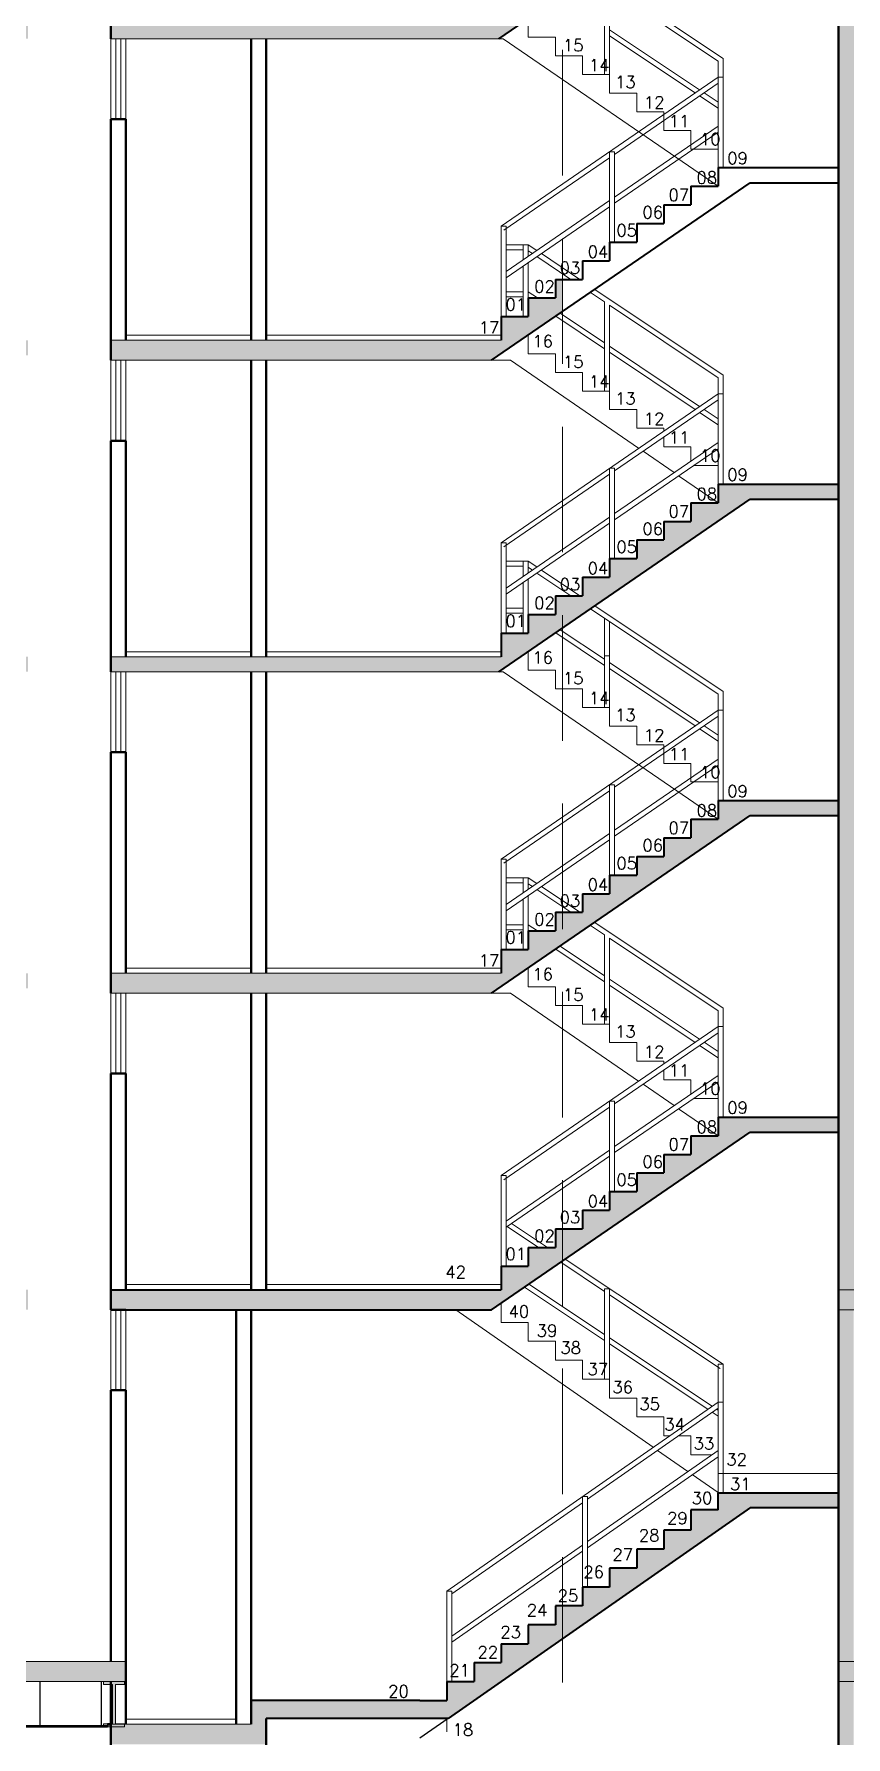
# Model space of a CAD drawing. Header units: millimetres. Extents: x 1135 to 1350, y 205 to 283.
# Drawn here: x 1317.47 to 1325.55, y 224.35 to 241.3 of the extents above; entities that cross this region are included whole.
import ezdxf

# ---------------------------------------------------------------- set-up
doc = ezdxf.new("R2010")
doc.units = ezdxf.units.MM
doc.header["$LTSCALE"] = 10
doc.linetypes.add('DASHED2', pattern=[0.375, 0.25, -0.125])
doc.linetypes.add('HIDDEN2', pattern=[0.1875, 0.125, -0.0625])
doc.layers.add('CIEL', color=8, linetype='Continuous')
doc.layers.add('FONDO', color=8, linetype='Continuous')
for name, color, linetype, lineweight in [('HACHT', 90, 'Continuous', 9), ('linha estutura', 252, 'Continuous', 13), ('PAREDES', 50, 'Continuous', 50), ('PAREDES 2', 50, 'Continuous', 50), ('Pilares', 16, 'Continuous', 20), ('pn 02', 16, 'Continuous', 20), ('pn 04', 130, 'Continuous', 40), ('PN-03', 180, 'Continuous', 30), ('PN02', 16, 'Continuous', 20), ('texto', 16, 'Continuous', 20)]:
    doc.layers.add(name, color=color, linetype=linetype, lineweight=lineweight)
doc.styles.get("Standard").update_dxf_attribs({"font": 'simplex.shx'})

# ---------------------------------------------------------------- blocks, each defined once
blk = doc.blocks.new('VIGA')
at = {"layer": 'Pilares'}
blk.add_hatch(color=256, dxfattribs=at).paths.add_polyline_path([(0.21, 0), (0, 0), (0, -0.03), (0.09, -0.03), (0.09, -0.42), (0, -0.42), (0, -0.45), (0.21, -0.45), (0.21, -0.42), (0.12, -0.42), (0.12, -0.03), (0.21, -0.03)])
at = {"layer": 'Pilares', "linetype": 'Continuous'}
for p, q in [((0, -0.03), (0.09, -0.03)), ((0.09, -0.03), (0.09, -0.42)), ((0.12, -0.03), (0.12, -0.42)), ((0.12, -0.03), (0.21, -0.03)), ((0, -0.42), (0.09, -0.42)), ((0.12, -0.42), (0.21, -0.42))]:
    blk.add_line(p, q, dxfattribs=at)
for points in [[(0.21, -0.03), (0.21, 0), (0, 0), (0, -0.03)], [(0, -0.42), (0, -0.45), (0.21, -0.45), (0.21, -0.42)]]:
    blk.add_lwpolyline(points, dxfattribs=at)

msp = doc.modelspace()

# ---------------------------------------------------------------- hatches: boundary and pattern name
at = {"layer": 'HACHT'}
h = msp.add_hatch(color=256, dxfattribs=at)
h.paths.add_polyline_path([(1303.987, 238.25), (1303.268, 238.25), (1303.268, 238.1), (1303.671, 238.1, -0.263734), (1303.675, 238.1), (1303.987, 238.1)])
h.paths.add_polyline_path([(1303.987, 244.6), (1303.675, 244.6, -0.263734), (1303.671, 244.6), (1303.268, 244.6), (1303.268, 244.4), (1303.987, 244.4)])
h.paths.add_polyline_path([(1314.729, 241.4), (1303.268, 241.4), (1303.268, 241.25), (1303.478, 241.25), (1314.729, 241.25)])
h.paths.add_polyline_path([(1317.404, 241.4), (1314.729, 241.4), (1314.729, 241.25), (1317.404, 241.25)])
h.paths.add_polyline_path([(1324.6, 242.968), (1325.479, 242.968), (1325.479, 243.118), (1324.279, 243.118), (1324.279, 242.932), (1324.009, 242.932), (1324.009, 242.747), (1323.739, 242.747), (1323.739, 242.562), (1323.469, 242.562), (1323.469, 242.376), (1323.199, 242.376), (1323.199, 242.191), (1322.929, 242.191), (1322.929, 242.006), (1322.659, 242.006), (1322.659, 241.821), (1322.389, 241.821), (1322.389, 241.635), (1322.119, 241.635), (1322.119, 241.4), (1318.229, 241.4), (1318.229, 241.25), (1322.024, 241.25), (1322.097, 241.25)])
h.paths.add_polyline_path([(1324.6, 246.118), (1325.479, 246.118), (1325.479, 246.268), (1324.279, 246.268), (1324.279, 246.082), (1324.009, 246.082), (1324.009, 245.897), (1323.739, 245.897), (1323.739, 245.712), (1323.469, 245.712), (1323.469, 245.526), (1323.199, 245.526), (1323.199, 245.341), (1322.929, 245.341), (1322.929, 245.156), (1322.659, 245.156), (1322.659, 244.971), (1322.389, 244.971), (1322.389, 244.785), (1322.119, 244.785), (1322.119, 244.55), (1318.229, 244.55), (1318.229, 244.35), (1322.024, 244.35)])
h.paths.add_polyline_path([(1317.404, 247.7), (1303.729, 247.7), (1303.729, 247.552), (1303.729, 247.55), (1317.404, 247.55)])
h.paths.add_polyline_path([(1324.6, 249.268), (1325.479, 249.268), (1325.479, 249.418), (1324.279, 249.418), (1324.279, 249.232), (1324.009, 249.232), (1324.009, 249.047), (1323.739, 249.047), (1323.739, 248.862), (1323.469, 248.862), (1323.469, 248.676), (1323.199, 248.676), (1323.199, 248.491), (1322.929, 248.491), (1322.929, 248.306), (1322.659, 248.306), (1322.659, 248.121), (1322.389, 248.121), (1322.389, 247.935), (1322.119, 247.935), (1322.119, 247.7), (1318.229, 247.7), (1318.229, 247.55), (1322.024, 247.55), (1322.097, 247.55)])
h.paths.add_polyline_path([(1322.108, 241.504), (1322.339, 241.504), (1322.339, 241.684), (1322.108, 241.684)], flags=25)
h.paths.add_polyline_path([(1322.108, 247.804), (1322.339, 247.804), (1322.339, 247.984), (1322.108, 247.984)], flags=25)
msp.add_hatch(color=256, dxfattribs=at).paths.add_polyline_path([(1325.729, 249.319), (1325.479, 249.319), (1325.479, 228.8), (1325.729, 228.8)])
h = msp.add_hatch(color=256, dxfattribs=at)
h.paths.add_polyline_path([(1317.404, 231.95), (1314.729, 231.95), (1314.729, 231.8), (1314.834, 231.8), (1317.404, 231.8)])
h.paths.add_polyline_path([(1322.729, 232.233), (1322.729, 232.556), (1322.659, 232.556), (1322.659, 232.371), (1322.389, 232.371), (1322.389, 232.185), (1322.119, 232.185), (1322.119, 231.95), (1318.229, 231.95), (1318.229, 231.75), (1322.024, 231.75)])
h.paths.add_polyline_path([(1324.6, 233.518), (1325.479, 233.518), (1325.479, 233.668), (1324.279, 233.668), (1324.279, 233.482), (1324.009, 233.482), (1324.009, 233.297), (1323.739, 233.297), (1323.739, 233.112), (1323.469, 233.112), (1323.469, 232.926), (1323.199, 232.926), (1323.199, 232.741), (1322.929, 232.741), (1322.929, 232.556), (1322.729, 232.556), (1322.729, 232.233)])
h.paths.add_polyline_path([(1324.6, 236.668), (1325.479, 236.668), (1325.479, 236.818), (1324.279, 236.818), (1324.279, 236.632), (1324.009, 236.632), (1324.009, 236.447), (1323.739, 236.447), (1323.739, 236.262), (1323.469, 236.262), (1323.469, 236.076), (1323.199, 236.076), (1323.199, 235.891), (1322.929, 235.891), (1322.929, 235.706), (1322.729, 235.706), (1322.729, 235.383)])
h.paths.add_polyline_path([(1322.729, 235.383), (1322.729, 235.706), (1322.659, 235.706), (1322.659, 235.521), (1322.389, 235.521), (1322.389, 235.335), (1322.119, 235.335), (1322.119, 235.1), (1318.229, 235.1), (1318.229, 234.95), (1322.024, 234.95), (1322.097, 234.95)])
h.paths.add_polyline_path([(1317.404, 235.1), (1314.729, 235.1), (1314.729, 234.95), (1314.834, 234.95), (1317.404, 234.95)])
h.paths.add_polyline_path([(1314.729, 235.1), (1306.729, 235.1), (1306.729, 234.95), (1306.809, 234.95), (1314.729, 234.95)])
h.paths.add_polyline_path([(1306.729, 235.1), (1303.729, 235.1), (1303.729, 234.95), (1306.729, 234.95)])
h.paths.add_polyline_path([(1306.729, 238.25), (1306.729, 238.1), (1306.809, 238.1), (1314.729, 238.1), (1314.729, 238.25)])
h.paths.add_polyline_path([(1317.404, 238.25), (1314.729, 238.25), (1314.729, 238.1), (1314.834, 238.1), (1317.404, 238.1)])
h.paths.add_polyline_path([(1322.729, 238.533), (1322.729, 238.856), (1322.659, 238.856), (1322.659, 238.671), (1322.389, 238.671), (1322.389, 238.485), (1322.119, 238.485), (1322.119, 238.25), (1318.229, 238.25), (1318.229, 238.05), (1322.024, 238.05)])
h = msp.add_hatch(color=256, dxfattribs=at)
h.paths.add_polyline_path([(1314.729, 228.8), (1306.729, 228.8), (1306.729, 228.6), (1306.834, 228.6), (1314.729, 228.6)])
h.paths.add_polyline_path([(1306.729, 228.8), (1303.729, 228.8), (1303.729, 228.6), (1306.729, 228.6)])
h.paths.add_polyline_path([(1317.404, 228.8), (1314.729, 228.8), (1314.729, 228.6), (1314.834, 228.6), (1317.404, 228.6)])
h.paths.add_polyline_path([(1322.729, 229.083), (1322.729, 229.406), (1322.659, 229.406), (1322.659, 229.221), (1322.389, 229.221), (1322.389, 229.035), (1322.119, 229.035), (1322.119, 228.8), (1318.229, 228.8), (1318.229, 228.6), (1322.024, 228.6)])
h.paths.add_polyline_path([(1324.6, 230.368), (1325.479, 230.368), (1325.479, 230.518), (1324.279, 230.518), (1324.279, 230.332), (1324.009, 230.332), (1324.009, 230.147), (1323.739, 230.147), (1323.739, 229.962), (1323.469, 229.962), (1323.469, 229.776), (1323.199, 229.776), (1323.199, 229.591), (1322.929, 229.591), (1322.929, 229.406), (1322.729, 229.406), (1322.729, 229.083)])
h.paths.add_polyline_path([(1314.729, 231.95), (1306.729, 231.95), (1306.729, 231.8), (1306.809, 231.8), (1314.729, 231.8)])
h = msp.add_hatch(color=256, dxfattribs=at)
h.paths.add_polyline_path([(1325.629, 224.5), (1325.629, 224.9), (1325.479, 224.9), (1325.479, 224.5), (1325.479, 220.9), (1325.629, 220.9)])
h.paths.add_polyline_path([(1328.729, 225.1), (1325.479, 225.1), (1325.479, 224.9), (1328.729, 224.9)])
h.paths.add_polyline_path([(1325.629, 228.6), (1325.479, 228.6), (1325.479, 225.1), (1325.629, 225.1)])
h.paths.add_polyline_path([(1328.729, 228.8), (1325.479, 228.8), (1325.479, 228.6), (1328.729, 228.6)])
h.paths.add_polyline_path([(1323.987, 226.636), (1324.241, 226.636), (1324.241, 226.816), (1323.987, 226.816)], flags=9)
h.paths.add_polyline_path([(1323.742, 226.436), (1323.991, 226.436), (1323.991, 226.616), (1323.742, 226.616)], flags=9)
h.paths.add_polyline_path([(1323.46, 226.264), (1323.715, 226.264), (1323.715, 226.444), (1323.46, 226.444)], flags=9)
h.paths.add_polyline_path([(1323.197, 226.073), (1323.451, 226.073), (1323.451, 226.253), (1323.197, 226.253)], flags=9)
h.paths.add_polyline_path([(1322.907, 225.901), (1323.155, 225.901), (1323.155, 226.081), (1322.907, 226.081)], flags=9)
h = msp.add_hatch(color=256, dxfattribs=at)
h.paths.add_polyline_path([(1325.479, 226.779), (1324.279, 226.779), (1324.279, 226.61), (1324.009, 226.61), (1324.009, 226.405), (1323.739, 226.405), (1323.739, 226.217), (1323.469, 226.217), (1323.469, 226.029), (1323.199, 226.029), (1323.199, 225.84), (1322.929, 225.84), (1322.929, 225.652), (1322.729, 225.652), (1322.729, 225.325), (1324.603, 226.631), (1325.479, 226.631)])
h.paths.add_polyline_path([(1322.729, 225.325), (1322.729, 225.652), (1322.659, 225.652), (1322.659, 225.464), (1322.389, 225.464), (1322.389, 225.276), (1322.119, 225.276), (1322.119, 225.088), (1321.849, 225.088), (1321.849, 224.9), (1321.579, 224.9), (1321.579, 224.712), (1321.309, 224.712), (1319.629, 224.712), (1319.629, 224.474), (1318.229, 224.474), (1318.229, 224.274), (1319.779, 224.274), (1319.779, 224.532), (1321.59, 224.532)])
h.paths.add_polyline_path([(1318.379, 225.1), (1314.729, 225.1), (1314.729, 224.9), (1318.379, 224.9)])

# ---------------------------------------------------------------- linework, layer by layer
at = {"layer": 'CIEL'}
for p, q in [((1316.885, 224.463), (1318.198, 224.463)), ((1316.885, 224.45), (1318.198, 224.45)), ((1318.198, 224.482), (1318.229, 224.482)), ((1318.198, 224.482), (1318.198, 224.469)), ((1318.198, 224.469), (1318.229, 224.469)), ((1318.198, 224.463), (1318.198, 224.45))]:
    msp.add_line(p, q, dxfattribs=at)
at = {"layer": 'FONDO'}
for p, q in [((1317.527, 224.446), (1317.527, 224.9)), ((1318.138, 224.446), (1318.138, 224.9))]:
    msp.add_line(p, q, dxfattribs=at)
at = {"layer": 'linha estutura', "linetype": 'DASHED2', "ltscale": 0.5}
msp.add_line((1322.729, 280.514), (1322.729, 205.118), dxfattribs=at)
at = {"layer": 'PAREDES'}
for p, q in [((1319.629, 238.25), (1319.629, 241.25)), ((1319.779, 238.25), (1319.779, 241.25)), ((1319.629, 235.1), (1319.629, 238.05)), ((1319.779, 235.1), (1319.779, 238.05)), ((1319.629, 231.95), (1319.629, 234.95)), ((1319.779, 231.95), (1319.779, 234.95)), ((1319.629, 228.8), (1319.629, 231.75)), ((1319.779, 228.8), (1319.779, 231.75)), ((1319.479, 224.474), (1319.479, 228.6)), ((1319.629, 224.474), (1319.629, 228.6)), ((1318.229, 224.9), (1318.229, 220.95)), ((1318.379, 224.9), (1318.379, 224.474)), ((1319.779, 220.95), (1319.779, 224.532))]:
    msp.add_line(p, q, dxfattribs=at)
at = {"layer": 'PAREDES 2'}
for p, q in [((1325.479, 272.75), (1325.479, 224.5)), ((1318.229, 243.55), (1318.229, 241.25)), ((1318.229, 240.45), (1318.229, 238.05)), ((1318.229, 240.45), (1318.379, 240.45)), ((1318.379, 240.45), (1318.379, 238.25)), ((1318.229, 237.25), (1318.229, 234.95)), ((1318.229, 237.25), (1318.379, 237.25)), ((1318.379, 237.25), (1318.379, 235.1)), ((1318.229, 234.15), (1318.229, 231.75)), ((1318.229, 234.15), (1318.379, 234.15)), ((1318.379, 234.15), (1318.379, 231.95)), ((1318.229, 230.95), (1318.229, 228.6)), ((1318.229, 230.95), (1318.379, 230.95)), ((1318.379, 230.95), (1318.379, 228.8)), ((1318.229, 228.6), (1318.379, 228.6)), ((1318.229, 227.8), (1318.229, 225.1)), ((1318.229, 227.8), (1318.379, 227.8)), ((1318.379, 227.8), (1318.379, 224.9)), ((1325.479, 224.5), (1325.479, 218.925))]:
    msp.add_line(p, q, dxfattribs=at)
at = {"layer": 'pn 02'}
for p, q in [((1323.009, 241.875), (1324.279, 241.026)), ((1323.053, 241.906), (1324.329, 241.053)), ((1323.149, 240.894), (1323.149, 241.782)), ((1323.199, 240.894), (1323.199, 241.748)), ((1318.229, 240.45), (1318.229, 241.25)), ((1318.229, 241.25), (1322.024, 241.25)), ((1318.279, 240.45), (1318.279, 241.25)), ((1318.329, 240.45), (1318.329, 241.25)), ((1318.379, 240.45), (1318.379, 241.25)), ((1323.199, 241.341), (1324.095, 240.742)), ((1323.199, 241.281), (1324.051, 240.711)), ((1324.279, 240.153), (1324.279, 241.026)), ((1324.329, 240.153), (1324.329, 241.053)), ((1322.119, 239.385), (1324.279, 240.868)), ((1324.279, 240.868), (1324.329, 240.868)), ((1324.279, 239.968), (1324.279, 240.868)), ((1324.329, 239.968), (1324.329, 240.868)), ((1323.249, 240.1), (1324.279, 240.807)), ((1324.095, 240.681), (1324.279, 240.559)), ((1324.14, 240.712), (1324.279, 240.619)), ((1323.249, 239.674), (1324.279, 240.381)), ((1323.249, 239.614), (1324.279, 240.32)), ((1322.147, 239.344), (1323.199, 240.066)), ((1323.199, 240.126), (1323.249, 240.126)), ((1323.199, 239.226), (1323.199, 240.126)), ((1323.249, 239.226), (1323.249, 240.126)), ((1322.169, 238.933), (1323.199, 239.64)), ((1322.169, 238.872), (1323.199, 239.579)), ((1322.119, 239.385), (1322.169, 239.385)), ((1322.119, 238.485), (1322.119, 239.385)), ((1322.169, 238.485), (1322.169, 239.385)), ((1322.389, 239.2), (1322.169, 239.2)), ((1322.339, 239.05), (1322.339, 239.2)), ((1322.389, 239.2), (1322.474, 239.143)), ((1322.389, 239.084), (1322.389, 239.2)), ((1322.339, 239.15), (1322.169, 239.15)), ((1322.339, 238.485), (1322.339, 238.989)), ((1322.389, 239.14), (1322.43, 239.112)), ((1322.389, 238.485), (1322.389, 239.023)), ((1322.475, 239.082), (1322.813, 238.856)), ((1322.519, 239.113), (1322.903, 238.856)), ((1322.339, 238.732), (1322.169, 238.732)), ((1322.339, 238.682), (1322.169, 238.682)), ((1322.389, 238.732), (1322.481, 238.671)), ((1322.389, 238.672), (1322.391, 238.671)), ((1322.389, 238.672), (1322.391, 238.671)), ((1323.009, 238.725), (1323.149, 238.632)), ((1323.053, 238.756), (1324.329, 237.903)), ((1322.663, 238.489), (1323.149, 238.164)), ((1322.708, 238.519), (1323.149, 238.224)), ((1323.149, 237.744), (1323.149, 238.632)), ((1323.199, 237.744), (1323.199, 238.598)), ((1323.199, 238.598), (1324.279, 237.876)), ((1318.229, 238.25), (1322.119, 238.25)), ((1318.379, 238.3), (1319.629, 238.3)), ((1319.779, 238.3), (1322.119, 238.3)), ((1323.199, 238.191), (1324.095, 237.592)), ((1318.229, 237.25), (1318.229, 238.05)), ((1318.229, 238.05), (1322.024, 238.05)), ((1318.279, 237.25), (1318.279, 238.05)), ((1318.329, 237.25), (1318.329, 238.05)), ((1318.379, 237.25), (1318.379, 238.05)), ((1323.199, 238.131), (1324.051, 237.561)), ((1324.279, 237.003), (1324.279, 237.876)), ((1324.329, 237.003), (1324.329, 237.903)), ((1322.119, 236.235), (1324.279, 237.718)), ((1323.249, 236.95), (1324.279, 237.657)), ((1324.279, 237.718), (1324.329, 237.718)), ((1324.279, 236.818), (1324.279, 237.718)), ((1324.329, 236.818), (1324.329, 237.718)), ((1324.095, 237.531), (1324.279, 237.409)), ((1324.14, 237.562), (1324.279, 237.469)), ((1323.249, 236.524), (1324.279, 237.231)), ((1323.249, 236.464), (1324.279, 237.17)), ((1323.199, 236.976), (1323.249, 236.976)), ((1323.199, 236.076), (1323.199, 236.976)), ((1323.249, 236.076), (1323.249, 236.976)), ((1322.147, 236.194), (1323.199, 236.916)), ((1322.169, 235.783), (1323.199, 236.49)), ((1322.169, 235.722), (1323.199, 236.429)), ((1322.119, 236.235), (1322.169, 236.235)), ((1322.119, 235.335), (1322.119, 236.235)), ((1322.169, 235.335), (1322.169, 236.235)), ((1322.389, 236.05), (1322.169, 236.05)), ((1322.339, 236), (1322.169, 236)), ((1322.339, 235.9), (1322.339, 236.05)), ((1322.389, 236.05), (1322.474, 235.993)), ((1322.389, 235.934), (1322.389, 236.05)), ((1322.389, 235.99), (1322.43, 235.962)), ((1322.475, 235.932), (1322.813, 235.706)), ((1322.519, 235.963), (1322.903, 235.706)), ((1322.339, 235.335), (1322.339, 235.839)), ((1322.389, 235.335), (1322.389, 235.873)), ((1323.053, 235.606), (1324.329, 234.753)), ((1322.339, 235.582), (1322.169, 235.582)), ((1322.339, 235.532), (1322.169, 235.532)), ((1322.389, 235.522), (1322.391, 235.521)), ((1323.009, 235.575), (1324.279, 234.726)), ((1323.149, 234.594), (1323.149, 235.482)), ((1323.199, 234.594), (1323.199, 235.448)), ((1322.663, 235.339), (1323.149, 235.014)), ((1322.708, 235.369), (1323.149, 235.074)), ((1318.229, 235.1), (1322.119, 235.1)), ((1318.379, 235.15), (1319.629, 235.15)), ((1319.779, 235.15), (1322.119, 235.15)), ((1323.149, 235.11), (1323.199, 235.11)), ((1318.229, 234.15), (1318.229, 234.95)), ((1318.229, 234.95), (1322.024, 234.95)), ((1318.279, 234.15), (1318.279, 234.95)), ((1318.329, 234.15), (1318.329, 234.95)), ((1318.379, 234.15), (1318.379, 234.95)), ((1323.199, 235.041), (1324.095, 234.442)), ((1323.199, 234.981), (1324.051, 234.411)), ((1324.329, 233.853), (1324.329, 234.753)), ((1324.279, 233.853), (1324.279, 234.726)), ((1322.119, 233.085), (1324.279, 234.568)), ((1323.249, 233.8), (1324.279, 234.507)), ((1324.14, 234.412), (1324.279, 234.319)), ((1324.279, 234.568), (1324.329, 234.568)), ((1324.279, 233.668), (1324.279, 234.568)), ((1324.329, 233.668), (1324.329, 234.568)), ((1324.095, 234.381), (1324.279, 234.259)), ((1323.249, 233.374), (1324.279, 234.081)), ((1323.249, 233.314), (1324.279, 234.02)), ((1322.147, 233.044), (1323.199, 233.766)), ((1323.199, 233.826), (1323.249, 233.826)), ((1323.199, 232.926), (1323.199, 233.826)), ((1323.249, 232.926), (1323.249, 233.826)), ((1322.169, 232.633), (1323.199, 233.34)), ((1322.169, 232.572), (1323.199, 233.279)), ((1322.119, 233.085), (1322.169, 233.085)), ((1322.119, 232.185), (1322.119, 233.085)), ((1322.169, 232.185), (1322.169, 233.085)), ((1322.389, 232.9), (1322.169, 232.9)), ((1322.339, 232.75), (1322.339, 232.9)), ((1322.389, 232.9), (1322.474, 232.843)), ((1322.389, 232.784), (1322.389, 232.9)), ((1322.339, 232.85), (1322.169, 232.85)), ((1322.389, 232.84), (1322.43, 232.812)), ((1322.389, 232.185), (1322.389, 232.723)), ((1322.475, 232.782), (1322.813, 232.556)), ((1322.519, 232.813), (1322.903, 232.556)), ((1322.339, 232.185), (1322.339, 232.689)), ((1322.339, 232.432), (1322.169, 232.432)), ((1322.339, 232.382), (1322.169, 232.382)), ((1322.389, 232.432), (1322.481, 232.371)), ((1322.389, 232.372), (1322.391, 232.371)), ((1323.009, 232.425), (1323.149, 232.332)), ((1323.053, 232.456), (1324.329, 231.603)), ((1322.708, 232.219), (1323.149, 231.924)), ((1323.149, 231.444), (1323.149, 232.332)), ((1323.199, 231.444), (1323.199, 232.298)), ((1323.199, 232.298), (1324.279, 231.576)), ((1322.663, 232.189), (1323.149, 231.864)), ((1318.229, 231.95), (1322.119, 231.95)), ((1318.379, 232), (1319.629, 232)), ((1319.779, 232), (1322.119, 232)), ((1323.199, 231.891), (1324.095, 231.292)), ((1318.229, 230.95), (1318.229, 231.75)), ((1318.229, 231.75), (1322.024, 231.75)), ((1318.279, 230.95), (1318.279, 231.75)), ((1318.329, 230.95), (1318.329, 231.75)), ((1318.379, 230.95), (1318.379, 231.75)), ((1323.199, 231.831), (1324.051, 231.261)), ((1324.279, 230.703), (1324.279, 231.576)), ((1324.329, 230.703), (1324.329, 231.603)), ((1322.119, 229.935), (1324.279, 231.418)), ((1323.249, 230.65), (1324.279, 231.357)), ((1324.279, 231.418), (1324.329, 231.418)), ((1324.279, 230.518), (1324.279, 231.418)), ((1324.329, 230.518), (1324.329, 231.418)), ((1324.095, 231.231), (1324.279, 231.109)), ((1324.14, 231.262), (1324.279, 231.169)), ((1323.249, 230.224), (1324.279, 230.931)), ((1323.249, 230.164), (1324.279, 230.87)), ((1323.199, 230.676), (1323.249, 230.676)), ((1323.199, 229.776), (1323.199, 230.676)), ((1323.249, 229.776), (1323.249, 230.676)), ((1322.147, 229.894), (1323.199, 230.616)), ((1322.169, 229.483), (1323.199, 230.19)), ((1322.169, 229.422), (1323.199, 230.129)), ((1322.119, 229.935), (1322.169, 229.935)), ((1322.119, 229.035), (1322.119, 229.935)), ((1322.169, 229.035), (1322.169, 229.935)), ((1322.491, 229.221), (1322.178, 229.429)), ((1322.581, 229.221), (1322.223, 229.459)), ((1323.149, 228.783), (1322.713, 229.073)), ((1324.329, 228.057), (1322.758, 229.103)), ((1318.379, 228.85), (1319.629, 228.85)), ((1319.779, 228.85), (1322.119, 228.85)), ((1323.149, 228.294), (1322.352, 228.825)), ((1323.149, 228.354), (1322.396, 228.855)), ((1323.149, 228.81), (1323.199, 228.81)), ((1323.149, 227.91), (1323.149, 228.81)), ((1323.199, 227.91), (1323.199, 228.81)), ((1324.301, 228.016), (1323.199, 228.749)), ((1325.479, 228.8), (1328.866, 228.8)), ((1318.229, 227.8), (1318.229, 228.6)), ((1318.279, 227.8), (1318.279, 228.6)), ((1318.329, 227.8), (1318.329, 228.6)), ((1318.379, 227.8), (1318.379, 228.6)), ((1325.479, 228.6), (1328.866, 228.6)), ((1324.22, 227.64), (1323.199, 228.321)), ((1324.176, 227.61), (1323.199, 228.261)), ((1324.279, 228.057), (1324.329, 228.057)), ((1324.279, 227.157), (1324.279, 228.057)), ((1324.329, 227.157), (1324.329, 228.057)), ((1321.579, 225.8), (1324.279, 227.681)), ((1324.279, 227.681), (1324.329, 227.681)), ((1324.279, 226.781), (1324.279, 227.681)), ((1324.329, 226.781), (1324.329, 227.681)), ((1322.979, 226.714), (1324.279, 227.62)), ((1324.279, 227.542), (1324.221, 227.58)), ((1324.279, 227.602), (1324.265, 227.611)), ((1322.979, 226.293), (1324.279, 227.198)), ((1322.979, 226.232), (1324.279, 227.137)), ((1321.629, 225.774), (1322.929, 226.68)), ((1322.929, 226.74), (1322.979, 226.74)), ((1322.929, 225.84), (1322.929, 226.74)), ((1322.979, 225.84), (1322.979, 226.74)), ((1321.629, 225.352), (1322.929, 226.258)), ((1321.629, 225.291), (1322.929, 226.197)), ((1321.579, 225.8), (1321.629, 225.8)), ((1321.579, 224.9), (1321.579, 225.8)), ((1321.629, 224.9), (1321.629, 225.8)), ((1311.604, 225.1), (1318.379, 225.1)), ((1325.479, 225.1), (1328.866, 225.1)), ((1311.604, 224.9), (1318.379, 224.9)), ((1325.479, 224.9), (1328.866, 224.9)), ((1318.229, 224.474), (1319.629, 224.474)), ((1318.379, 224.524), (1319.479, 224.524))]:
    msp.add_line(p, q, dxfattribs=at)
at = {"layer": 'pn 02', "linetype": 'HIDDEN2', "ltscale": 0.1}
msp.add_line((1321.579, 224.524), (1321.579, 224.336), dxfattribs=at)
at = {"layer": 'pn 04'}
for p, q in [((1322.097, 241.25), (1324.6, 242.968)), ((1324.279, 239.968), (1325.479, 239.968)), ((1324.279, 239.968), (1324.279, 239.782)), ((1322.024, 238.05), (1324.6, 239.818)), ((1324.009, 239.782), (1324.009, 239.597)), ((1324.009, 239.782), (1324.279, 239.782)), ((1324.6, 239.818), (1325.479, 239.818)), ((1323.739, 239.597), (1323.739, 239.412)), ((1323.739, 239.597), (1324.009, 239.597)), ((1323.469, 239.412), (1323.469, 239.226)), ((1323.469, 239.412), (1323.739, 239.412)), ((1323.199, 239.226), (1323.199, 239.041)), ((1323.199, 239.226), (1323.469, 239.226)), ((1322.929, 239.041), (1322.929, 238.856)), ((1322.929, 239.041), (1323.199, 239.041)), ((1322.659, 238.856), (1322.659, 238.671)), ((1322.659, 238.856), (1322.929, 238.856)), ((1322.389, 238.671), (1322.389, 238.485)), ((1322.389, 238.671), (1322.659, 238.671)), ((1322.119, 238.485), (1322.119, 238.25)), ((1322.119, 238.485), (1322.389, 238.485)), ((1324.279, 236.818), (1325.479, 236.818)), ((1324.279, 236.818), (1324.279, 236.632)), ((1322.097, 234.95), (1324.6, 236.668)), ((1324.009, 236.632), (1324.009, 236.447)), ((1324.009, 236.632), (1324.279, 236.632)), ((1324.6, 236.668), (1325.479, 236.668)), ((1323.739, 236.447), (1323.739, 236.262)), ((1323.739, 236.447), (1324.009, 236.447)), ((1323.469, 236.262), (1323.469, 236.076)), ((1323.469, 236.262), (1323.739, 236.262)), ((1323.199, 236.076), (1323.199, 235.891)), ((1323.199, 236.076), (1323.469, 236.076)), ((1322.929, 235.891), (1322.929, 235.706)), ((1322.929, 235.891), (1323.199, 235.891)), ((1322.659, 235.706), (1322.659, 235.521)), ((1322.659, 235.706), (1322.929, 235.706)), ((1322.389, 235.521), (1322.389, 235.335)), ((1322.389, 235.521), (1322.659, 235.521)), ((1322.119, 235.335), (1322.119, 235.1)), ((1322.119, 235.335), (1322.389, 235.335)), ((1324.279, 233.668), (1325.479, 233.668)), ((1324.279, 233.668), (1324.279, 233.482)), ((1322.024, 231.75), (1324.6, 233.518)), ((1324.009, 233.482), (1324.009, 233.297)), ((1324.009, 233.482), (1324.279, 233.482)), ((1324.6, 233.518), (1325.479, 233.518)), ((1323.739, 233.297), (1323.739, 233.112)), ((1323.739, 233.297), (1324.009, 233.297)), ((1323.469, 233.112), (1323.469, 232.926)), ((1323.469, 233.112), (1323.739, 233.112)), ((1323.199, 232.926), (1323.199, 232.741)), ((1323.199, 232.926), (1323.469, 232.926)), ((1322.929, 232.741), (1322.929, 232.556)), ((1322.929, 232.741), (1323.199, 232.741)), ((1322.659, 232.556), (1322.659, 232.371)), ((1322.659, 232.556), (1322.929, 232.556)), ((1322.389, 232.371), (1322.389, 232.185)), ((1322.389, 232.371), (1322.659, 232.371)), ((1322.119, 232.185), (1322.119, 231.95)), ((1322.119, 232.185), (1322.389, 232.185)), ((1324.279, 230.518), (1325.479, 230.518)), ((1324.279, 230.518), (1324.279, 230.332)), ((1322.024, 228.6), (1324.6, 230.368)), ((1324.6, 230.368), (1325.479, 230.368)), ((1324.009, 230.332), (1324.009, 230.147)), ((1324.009, 230.332), (1324.279, 230.332)), ((1323.739, 230.147), (1323.739, 229.962)), ((1323.739, 230.147), (1324.009, 230.147)), ((1323.469, 229.962), (1323.469, 229.776)), ((1323.469, 229.962), (1323.739, 229.962)), ((1323.199, 229.776), (1323.199, 229.591)), ((1323.199, 229.776), (1323.469, 229.776)), ((1322.929, 229.591), (1322.929, 229.406)), ((1322.929, 229.591), (1323.199, 229.591)), ((1322.659, 229.406), (1322.659, 229.221)), ((1322.659, 229.406), (1322.929, 229.406)), ((1322.389, 229.221), (1322.389, 229.035)), ((1322.389, 229.221), (1322.659, 229.221)), ((1322.119, 229.035), (1322.119, 228.8)), ((1322.119, 229.035), (1322.389, 229.035)), ((1318.229, 228.8), (1322.119, 228.8)), ((1318.229, 228.6), (1322.024, 228.6)), ((1324.279, 226.779), (1325.479, 226.779)), ((1324.279, 226.61), (1324.279, 226.779)), ((1324.603, 226.631), (1321.59, 224.532)), ((1324.009, 226.61), (1324.009, 226.405)), ((1324.279, 226.61), (1324.009, 226.61)), ((1324.603, 226.631), (1325.479, 226.631)), ((1324.009, 226.405), (1323.739, 226.405)), ((1323.739, 226.405), (1323.739, 226.217)), ((1323.739, 226.217), (1323.469, 226.217)), ((1323.469, 226.217), (1323.469, 226.029)), ((1323.469, 226.029), (1323.199, 226.029)), ((1323.199, 226.029), (1323.199, 225.84)), ((1323.199, 225.84), (1322.929, 225.84)), ((1322.929, 225.84), (1322.929, 225.652)), ((1322.929, 225.652), (1322.659, 225.652)), ((1322.659, 225.652), (1322.659, 225.464)), ((1322.659, 225.464), (1322.389, 225.464)), ((1322.389, 225.464), (1322.389, 225.276)), ((1322.119, 225.276), (1322.389, 225.276)), ((1322.119, 225.276), (1322.119, 225.088)), ((1321.849, 225.088), (1322.119, 225.088)), ((1321.849, 225.088), (1321.849, 224.9)), ((1321.579, 224.9), (1321.849, 224.9)), ((1321.579, 224.9), (1321.579, 224.712)), ((1321.309, 224.712), (1319.629, 224.712)), ((1321.309, 224.712), (1321.579, 224.712)), ((1321.59, 224.532), (1319.779, 224.532))]:
    msp.add_line(p, q, dxfattribs=at)
at = {"layer": 'PN-03'}
msp.add_line((1321.59, 224.532), (1321.309, 224.336), dxfattribs=at)
at = {"layer": 'PN02'}
for p, q in [((1322.389, 241.45), (1322.389, 241.265)), ((1322.389, 241.45), (1322.389, 241.265)), ((1322.14, 241.25), (1322.024, 241.25)), ((1322.14, 241.25), (1322.024, 241.25)), ((1324.279, 239.782), (1322.14, 241.25)), ((1322.389, 241.265), (1322.659, 241.265)), ((1322.389, 241.265), (1322.659, 241.265)), ((1322.659, 241.265), (1322.659, 241.079)), ((1322.659, 241.079), (1322.929, 241.079)), ((1322.929, 241.079), (1322.929, 240.894)), ((1322.929, 240.894), (1323.199, 240.894)), ((1323.199, 240.894), (1323.199, 240.709)), ((1323.199, 240.709), (1323.469, 240.709)), ((1323.469, 240.709), (1323.469, 240.524)), ((1323.469, 240.524), (1323.739, 240.524)), ((1323.739, 240.524), (1323.739, 240.338)), ((1323.739, 240.338), (1324.009, 240.338)), ((1324.009, 240.338), (1324.009, 240.153)), ((1324.009, 240.153), (1324.279, 240.153)), ((1324.279, 240.153), (1324.279, 239.968)), ((1322.389, 238.3), (1322.389, 238.115)), ((1322.213, 238.05), (1322.024, 238.05)), ((1323.488, 237.175), (1322.213, 238.05)), ((1322.389, 238.115), (1322.659, 238.115)), ((1322.659, 238.115), (1322.659, 237.929)), ((1322.659, 237.929), (1322.929, 237.929)), ((1322.929, 237.929), (1322.929, 237.744)), ((1322.929, 237.744), (1323.199, 237.744)), ((1323.199, 237.744), (1323.199, 237.559)), ((1323.199, 237.559), (1323.469, 237.559)), ((1323.469, 237.559), (1323.469, 237.374)), ((1323.469, 237.374), (1323.739, 237.374)), ((1323.739, 237.374), (1323.739, 237.347)), ((1323.842, 236.932), (1323.532, 237.145)), ((1323.739, 237.286), (1323.739, 237.188)), ((1323.739, 237.188), (1324.009, 237.188)), ((1324.009, 237.188), (1324.009, 237.046)), ((1324.035, 237.003), (1324.279, 237.003)), ((1324.279, 237.003), (1324.279, 236.818)), ((1324.279, 236.632), (1323.887, 236.901)), ((1322.389, 235.15), (1322.389, 234.965)), ((1322.14, 234.95), (1322.024, 234.95)), ((1324.279, 233.482), (1322.14, 234.95)), ((1322.389, 234.965), (1322.659, 234.965)), ((1322.659, 234.965), (1322.659, 234.779)), ((1322.659, 234.779), (1322.929, 234.779)), ((1322.929, 234.779), (1322.929, 234.594)), ((1322.929, 234.594), (1323.199, 234.594)), ((1323.199, 234.594), (1323.199, 234.409)), ((1323.199, 234.409), (1323.469, 234.409)), ((1323.469, 234.409), (1323.469, 234.224)), ((1323.469, 234.224), (1323.739, 234.224)), ((1323.739, 234.224), (1323.739, 234.038)), ((1323.739, 234.038), (1324.009, 234.038)), ((1324.009, 234.038), (1324.009, 233.853)), ((1324.009, 233.853), (1324.279, 233.853)), ((1324.279, 233.853), (1324.279, 233.668)), ((1322.389, 232), (1322.389, 231.815)), ((1322.213, 231.75), (1322.024, 231.75)), ((1323.488, 230.875), (1322.213, 231.75)), ((1322.389, 231.815), (1322.659, 231.815)), ((1322.659, 231.815), (1322.659, 231.629)), ((1322.659, 231.629), (1322.929, 231.629)), ((1322.929, 231.629), (1322.929, 231.444)), ((1322.929, 231.444), (1323.199, 231.444)), ((1323.199, 231.444), (1323.199, 231.259)), ((1323.199, 231.259), (1323.469, 231.259)), ((1323.469, 231.259), (1323.469, 231.074)), ((1323.469, 231.074), (1323.739, 231.074)), ((1323.739, 231.074), (1323.739, 231.047)), ((1323.739, 230.986), (1323.739, 230.888)), ((1323.739, 230.888), (1324.009, 230.888)), ((1324.009, 230.888), (1324.009, 230.746)), ((1323.842, 230.632), (1323.532, 230.845)), ((1324.035, 230.703), (1324.279, 230.703)), ((1324.279, 230.703), (1324.279, 230.518)), ((1324.279, 230.332), (1323.887, 230.601)), ((1322.119, 228.662), (1322.119, 228.474)), ((1321.668, 228.6), (1323.633, 227.231)), ((1322.119, 228.474), (1322.389, 228.474)), ((1322.389, 228.474), (1322.389, 228.286)), ((1322.389, 228.286), (1322.659, 228.286)), ((1322.659, 228.286), (1322.659, 228.098)), ((1322.659, 228.098), (1322.929, 228.098)), ((1322.929, 228.098), (1322.929, 227.91)), ((1322.929, 227.91), (1323.199, 227.91)), ((1323.199, 227.91), (1323.199, 227.721)), ((1323.199, 227.721), (1323.469, 227.721)), ((1323.469, 227.721), (1323.469, 227.533)), ((1323.469, 227.533), (1323.739, 227.533)), ((1323.739, 227.533), (1323.739, 227.345)), ((1323.739, 227.345), (1323.797, 227.345)), ((1323.884, 227.345), (1324.009, 227.345)), ((1324.009, 227.345), (1324.009, 227.157)), ((1323.676, 227.2), (1323.979, 226.99)), ((1324.009, 227.157), (1324.22, 227.157)), ((1324.279, 227.157), (1324.279, 226.969)), ((1324.023, 226.959), (1324.279, 226.781)), ((1324.279, 226.969), (1325.479, 226.969)), ((1324.279, 226.781), (1324.279, 226.969))]:
    msp.add_line(p, q, dxfattribs=at)

# ---------------------------------------------------------------- block references
at = {"layer": 'linha estutura'}
msp.add_blockref('VIGA', (1318.158, 224.899), dxfattribs=at)

# ---------------------------------------------------------------- texts
at = {"layer": 'PN02'}
for s, p in [('14', (1322.993, 240.929)), ('11', (1323.788, 240.371)), ('10', (1324.099, 240.191)), ('14', (1322.993, 234.629)), ('11', (1323.788, 234.071)), ('10', (1324.099, 233.891))]:
    msp.add_text(s, height=0.12, dxfattribs=at).set_placement(p)
at = {"layer": 'texto'}
for s, p in [('15', (1322.734, 241.126)), ('13', (1323.253, 240.76)), ('12', (1323.54, 240.557)), ('09', (1324.371, 240.002)), ('08', (1324.065, 239.809)), ('07', (1323.786, 239.636)), ('06', (1323.526, 239.463)), ('05', (1323.267, 239.284)), ('04', (1322.98, 239.071)), ('03', (1322.701, 238.911)), ('02', (1322.448, 238.725)), ('01', (1322.162, 238.546)), ('17', (1321.895, 238.316)), ('16', (1322.43, 238.181)), ('15', (1322.734, 237.976)), ('14', (1322.993, 237.779)), ('13', (1323.253, 237.61)), ('12', (1323.54, 237.407)), ('11', (1323.788, 237.221)), ('10', (1324.099, 237.041)), ('09', (1324.371, 236.852)), ('08', (1324.065, 236.659)), ('07', (1323.786, 236.486)), ('06', (1323.526, 236.313)), ('05', (1323.267, 236.134)), ('04', (1322.98, 235.921)), ('03', (1322.701, 235.761)), ('02', (1322.448, 235.575)), ('01', (1322.162, 235.396)), ('16', (1322.43, 235.031)), ('15', (1322.734, 234.826)), ('13', (1323.253, 234.46)), ('12', (1323.54, 234.257)), ('09', (1324.371, 233.702)), ('08', (1324.065, 233.509)), ('07', (1323.786, 233.336)), ('06', (1323.526, 233.163)), ('05', (1323.267, 232.984)), ('04', (1322.98, 232.771)), ('03', (1322.701, 232.611)), ('02', (1322.448, 232.425)), ('01', (1322.162, 232.246)), ('17', (1321.895, 232.016)), ('16', (1322.43, 231.881)), ('15', (1322.734, 231.676)), ('14', (1322.993, 231.479)), ('13', (1323.253, 231.31)), ('12', (1323.54, 231.107)), ('11', (1323.788, 230.921)), ('10', (1324.099, 230.741)), ('09', (1324.371, 230.552)), ('08', (1324.065, 230.359)), ('07', (1323.786, 230.186)), ('06', (1323.526, 230.013)), ('05', (1323.267, 229.834)), ('04', (1322.98, 229.621)), ('03', (1322.701, 229.461)), ('02', (1322.448, 229.275)), ('01', (1322.162, 229.096)), ('42', (1321.563, 228.916)), ('40', (1322.192, 228.523)), ('39', (1322.473, 228.332)), ('38', (1322.709, 228.163)), ('37', (1322.979, 227.95)), ('36', (1323.227, 227.77)), ('35', (1323.496, 227.602)), ('34', (1323.744, 227.4)), ('33', (1324.036, 227.209)), ('32', (1324.362, 227.051)), ('30', (1324.017, 226.666)), ('31', (1324.399, 226.806)), ('29', (1323.772, 226.466)), ('28', (1323.49, 226.294)), ('27', (1323.227, 226.103)), ('26', (1322.937, 225.931)), ('25', (1322.682, 225.695)), ('24', (1322.374, 225.55)), ('23', (1322.11, 225.332)), ('22', (1321.883, 225.132)), ('21', (1321.602, 224.951)), ('20', (1320.993, 224.742)), ('18', (1321.635, 224.361))]:
    msp.add_text(s, height=0.12, dxfattribs=at).set_placement(p)

doc.saveas('drawing.dxf')
